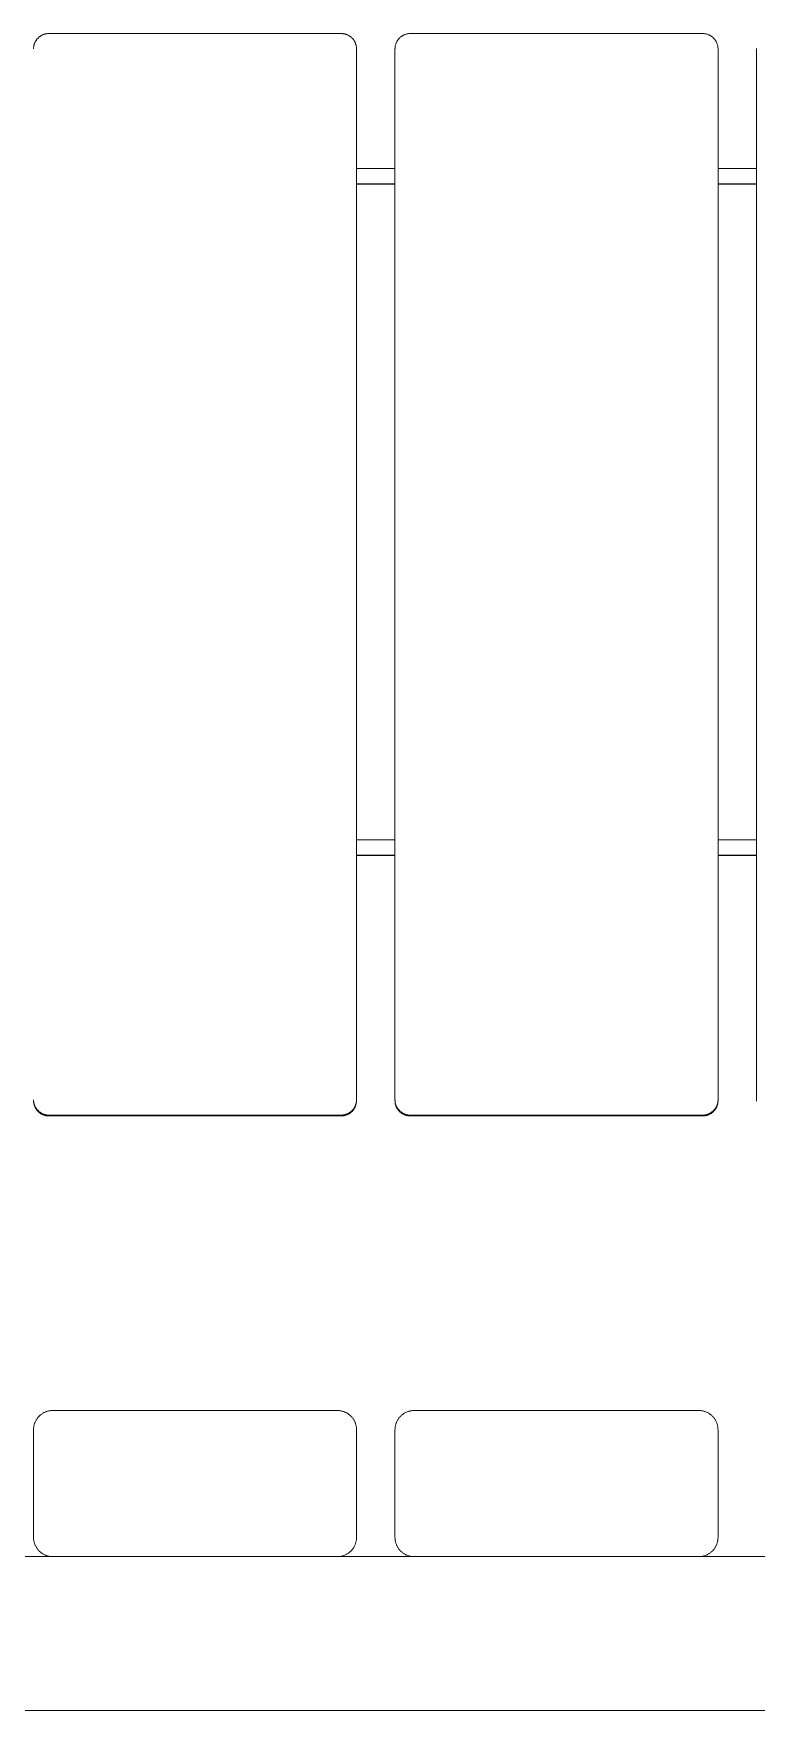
# Model space of a CAD drawing. Header units: inches. Extents: x -6 to 165, y -5 to 126.
# Drawn here: x 39.25 to 46.66, y 109.23 to 126.4 of the extents above; entities that cross this region are included whole.
import ezdxf

# ---------------------------------------------------------------- set-up
doc = ezdxf.new("R2010")
doc.units = ezdxf.units.IN
doc.layers.add('ZANO_R', color=7, linetype='Continuous', lineweight=0)

msp = doc.modelspace()

# ---------------------------------------------------------------- linework, layer by layer
at = {"layer": 'ZANO_R'}
for p, q in [((39.37927, 126.3953), (39.38455, 126.39631)), ((39.38455, 126.39631), (39.38987, 126.39713)), ((39.38987, 126.39713), (39.39521, 126.39777)), ((39.39521, 126.39777), (39.40057, 126.39823)), ((39.40057, 126.39823), (39.40594, 126.3985)), ((39.40594, 126.3985), (39.41132, 126.3986)), ((39.41132, 126.3986), (42.40445, 126.3986)), ((42.40445, 126.3986), (42.40982, 126.3985)), ((42.40982, 126.3985), (42.4152, 126.39823)), ((42.4152, 126.39823), (42.42056, 126.39777)), ((42.42056, 126.39777), (42.4259, 126.39713)), ((42.4259, 126.39713), (42.43121, 126.39631)), ((42.43121, 126.39631), (42.4365, 126.3953)), ((43.08129, 126.3953), (43.08658, 126.39631)), ((43.08658, 126.39631), (43.09189, 126.39713)), ((43.09189, 126.39713), (43.09723, 126.39777)), ((43.09723, 126.39777), (43.10259, 126.39823)), ((43.10259, 126.39823), (43.10797, 126.3985)), ((43.10797, 126.3985), (43.11334, 126.3986)), ((43.11334, 126.3986), (46.10647, 126.3986)), ((46.10647, 126.3986), (46.11185, 126.3985)), ((46.11185, 126.3985), (46.11722, 126.39823)), ((46.11722, 126.39823), (46.12258, 126.39777)), ((46.12258, 126.39777), (46.12792, 126.39713)), ((46.12792, 126.39713), (46.13324, 126.39631)), ((46.13324, 126.39631), (46.13852, 126.3953)), ((39.25378, 126.24106), (39.25388, 126.24644)), ((39.25388, 126.24644), (39.25415, 126.25181)), ((39.25415, 126.25181), (39.25461, 126.25717)), ((39.25461, 126.25717), (39.25525, 126.26251)), ((39.25525, 126.26251), (39.25607, 126.26783)), ((39.25607, 126.26783), (39.25708, 126.27311)), ((39.25708, 126.27311), (39.25826, 126.27836)), ((39.25826, 126.27836), (39.25963, 126.28357)), ((39.25963, 126.28357), (39.26117, 126.28872)), ((39.26117, 126.28872), (39.26288, 126.29382)), ((39.26288, 126.29382), (39.26477, 126.29886)), ((39.26477, 126.29886), (39.26683, 126.30382)), ((39.26683, 126.30382), (39.26905, 126.30872)), ((39.26905, 126.30872), (39.27145, 126.31354)), ((39.27145, 126.31354), (39.274, 126.31827)), ((39.274, 126.31827), (39.27672, 126.32292)), ((39.27672, 126.32292), (39.27959, 126.32746)), ((39.27959, 126.32746), (39.28262, 126.33191)), ((39.28262, 126.33191), (39.28579, 126.33625)), ((39.28579, 126.33625), (39.28912, 126.34048)), ((39.28912, 126.34048), (39.29258, 126.34459)), ((39.29258, 126.34459), (39.29619, 126.34859)), ((39.29619, 126.34859), (39.29992, 126.35246)), ((39.29992, 126.35246), (39.30379, 126.35619)), ((39.30379, 126.35619), (39.30779, 126.3598)), ((39.30779, 126.3598), (39.3119, 126.36326)), ((39.3119, 126.36326), (39.31613, 126.36659)), ((39.31613, 126.36659), (39.32047, 126.36976)), ((39.32047, 126.36976), (39.32492, 126.37279)), ((39.32492, 126.37279), (39.32947, 126.37566)), ((39.32947, 126.37566), (39.33411, 126.37838)), ((39.33411, 126.37838), (39.33884, 126.38093)), ((39.33884, 126.38093), (39.34366, 126.38333)), ((39.34366, 126.38333), (39.34856, 126.38555)), ((39.34856, 126.38555), (39.35353, 126.38761)), ((39.35353, 126.38761), (39.35856, 126.3895)), ((39.35856, 126.3895), (39.36366, 126.39122)), ((39.36366, 126.39122), (39.36882, 126.39275)), ((39.36882, 126.39275), (39.37402, 126.39412)), ((39.37402, 126.39412), (39.37927, 126.3953)), ((42.4365, 126.3953), (42.44174, 126.39412)), ((42.44174, 126.39412), (42.44695, 126.39275)), ((42.44695, 126.39275), (42.4521, 126.39122)), ((42.4521, 126.39122), (42.4572, 126.3895)), ((42.4572, 126.3895), (42.46224, 126.38761)), ((42.46224, 126.38761), (42.46721, 126.38555)), ((42.46721, 126.38555), (42.4721, 126.38333)), ((42.4721, 126.38333), (42.47692, 126.38093)), ((42.47692, 126.38093), (42.48165, 126.37838)), ((42.48165, 126.37838), (42.4863, 126.37566)), ((42.4863, 126.37566), (42.49085, 126.37279)), ((42.49085, 126.37279), (42.49529, 126.36976)), ((42.49529, 126.36976), (42.49963, 126.36659)), ((42.49963, 126.36659), (42.50386, 126.36326)), ((42.50386, 126.36326), (42.50798, 126.3598)), ((42.50798, 126.3598), (42.51197, 126.35619)), ((42.51197, 126.35619), (42.51584, 126.35246)), ((42.51584, 126.35246), (42.51958, 126.34859)), ((42.51958, 126.34859), (42.52318, 126.34459)), ((42.52318, 126.34459), (42.52665, 126.34048)), ((42.52665, 126.34048), (42.52997, 126.33625)), ((42.52997, 126.33625), (42.53315, 126.33191)), ((42.53315, 126.33191), (42.53617, 126.32746)), ((42.53617, 126.32746), (42.53905, 126.32292)), ((42.53905, 126.32292), (42.54176, 126.31827)), ((42.54176, 126.31827), (42.54432, 126.31354)), ((42.54432, 126.31354), (42.54671, 126.30872)), ((42.54671, 126.30872), (42.54894, 126.30382)), ((42.54894, 126.30382), (42.551, 126.29886)), ((42.551, 126.29886), (42.55288, 126.29382)), ((42.55288, 126.29382), (42.5546, 126.28872)), ((42.5546, 126.28872), (42.55614, 126.28357)), ((42.55614, 126.28357), (42.5575, 126.27836)), ((42.5575, 126.27836), (42.55868, 126.27311)), ((42.55868, 126.27311), (42.55969, 126.26783)), ((42.55969, 126.26783), (42.56051, 126.26251)), ((42.56051, 126.26251), (42.56115, 126.25717)), ((42.56115, 126.25717), (42.56161, 126.25181)), ((42.56161, 126.25181), (42.56189, 126.24644)), ((42.56189, 126.24644), (42.56198, 126.24106)), ((42.56198, 115.47964), (42.56198, 126.24106)), ((42.95581, 126.24106), (42.9559, 126.24644)), ((42.95581, 126.24106), (42.95581, 115.47964)), ((42.9559, 126.24644), (42.95618, 126.25181)), ((42.95618, 126.25181), (42.95664, 126.25717)), ((42.95664, 126.25717), (42.95728, 126.26251)), ((42.95728, 126.26251), (42.9581, 126.26783)), ((42.9581, 126.26783), (42.95911, 126.27311)), ((42.95911, 126.27311), (42.96029, 126.27836)), ((42.96029, 126.27836), (42.96165, 126.28357)), ((42.96165, 126.28357), (42.96319, 126.28872)), ((42.96319, 126.28872), (42.96491, 126.29382)), ((42.96491, 126.29382), (42.9668, 126.29886)), ((42.9668, 126.29886), (42.96885, 126.30382)), ((42.96885, 126.30382), (42.97108, 126.30872)), ((42.97108, 126.30872), (42.97347, 126.31354)), ((42.97347, 126.31354), (42.97603, 126.31827)), ((42.97603, 126.31827), (42.97875, 126.32292)), ((42.97875, 126.32292), (42.98162, 126.32746)), ((42.98162, 126.32746), (42.98464, 126.33191)), ((42.98464, 126.33191), (42.98782, 126.33625)), ((42.98782, 126.33625), (42.99114, 126.34048)), ((42.99114, 126.34048), (42.99461, 126.34459)), ((42.99461, 126.34459), (42.99821, 126.34859)), ((42.99821, 126.34859), (43.00195, 126.35246)), ((43.00195, 126.35246), (43.00582, 126.35619)), ((43.00582, 126.35619), (43.00981, 126.3598)), ((43.00981, 126.3598), (43.01393, 126.36326)), ((43.01393, 126.36326), (43.01816, 126.36659)), ((43.01816, 126.36659), (43.0225, 126.36976)), ((43.0225, 126.36976), (43.02695, 126.37279)), ((43.02695, 126.37279), (43.03149, 126.37566)), ((43.03149, 126.37566), (43.03614, 126.37838)), ((43.03614, 126.37838), (43.04087, 126.38093)), ((43.04087, 126.38093), (43.04569, 126.38333)), ((43.04569, 126.38333), (43.05058, 126.38555)), ((43.05058, 126.38555), (43.05555, 126.38761)), ((43.05555, 126.38761), (43.06059, 126.3895)), ((43.06059, 126.3895), (43.06569, 126.39122)), ((43.06569, 126.39122), (43.07084, 126.39275)), ((43.07084, 126.39275), (43.07605, 126.39412)), ((43.07605, 126.39412), (43.08129, 126.3953)), ((46.13852, 126.3953), (46.14377, 126.39412)), ((46.14377, 126.39412), (46.14898, 126.39275)), ((46.14898, 126.39275), (46.15413, 126.39122)), ((46.15413, 126.39122), (46.15923, 126.3895)), ((46.15923, 126.3895), (46.16426, 126.38761)), ((46.16426, 126.38761), (46.16923, 126.38555)), ((46.16923, 126.38555), (46.17413, 126.38333)), ((46.17413, 126.38333), (46.17895, 126.38093)), ((46.17895, 126.38093), (46.18368, 126.37838)), ((46.18368, 126.37838), (46.18832, 126.37566)), ((46.18832, 126.37566), (46.19287, 126.37279)), ((46.19287, 126.37279), (46.19732, 126.36976)), ((46.19732, 126.36976), (46.20166, 126.36659)), ((46.20166, 126.36659), (46.20589, 126.36326)), ((46.20589, 126.36326), (46.21, 126.3598)), ((46.21, 126.3598), (46.214, 126.35619)), ((46.214, 126.35619), (46.21787, 126.35246)), ((46.21787, 126.35246), (46.2216, 126.34859)), ((46.2216, 126.34859), (46.22521, 126.34459)), ((46.22521, 126.34459), (46.22867, 126.34048)), ((46.22867, 126.34048), (46.232, 126.33625)), ((46.232, 126.33625), (46.23517, 126.33191)), ((46.23517, 126.33191), (46.2382, 126.32746)), ((46.2382, 126.32746), (46.24107, 126.32292)), ((46.24107, 126.32292), (46.24379, 126.31827)), ((46.24379, 126.31827), (46.24634, 126.31354)), ((46.24634, 126.31354), (46.24874, 126.30872)), ((46.24874, 126.30872), (46.25096, 126.30382)), ((46.25096, 126.30382), (46.25302, 126.29886)), ((46.25302, 126.29886), (46.25491, 126.29382)), ((46.25491, 126.29382), (46.25662, 126.28872)), ((46.25662, 126.28872), (46.25816, 126.28357)), ((46.25816, 126.28357), (46.25953, 126.27836)), ((46.25953, 126.27836), (46.26071, 126.27311)), ((46.26071, 126.27311), (46.26172, 126.26783)), ((46.26172, 126.26783), (46.26254, 126.26251)), ((46.26254, 126.26251), (46.26318, 126.25717)), ((46.26318, 126.25717), (46.26364, 126.25181)), ((46.26364, 126.25181), (46.26391, 126.24644)), ((46.26391, 126.24644), (46.26401, 126.24106)), ((46.26401, 115.47964), (46.26401, 126.24106)), ((46.65784, 126.24106), (46.65793, 126.24644)), ((46.65784, 126.24106), (46.65784, 115.47964)), ((42.56198, 125.01791), (42.95581, 125.01791)), ((42.95581, 124.86038), (42.56198, 124.86038)), ((42.56198, 124.85625), (42.95581, 124.85625)), ((46.26401, 125.01791), (46.65784, 125.01791)), ((46.65784, 124.86038), (46.26401, 124.86038)), ((46.26401, 124.85625), (46.65784, 124.85625)), ((42.56198, 118.14276), (42.95581, 118.14276)), ((42.95581, 117.98523), (42.56198, 117.98523)), ((42.56198, 117.9811), (42.95581, 117.9811)), ((46.26401, 118.14276), (46.65784, 118.14276)), ((46.65784, 117.98523), (46.26401, 117.98523)), ((46.26401, 117.9811), (46.65784, 117.9811)), ((39.25378, 115.47964), (39.25388, 115.47426)), ((39.25388, 115.46602), (39.25378, 115.4714)), ((39.25388, 115.47426), (39.25415, 115.46889)), ((39.25415, 115.46065), (39.25388, 115.46602)), ((39.25415, 115.46889), (39.25461, 115.46353)), ((39.25461, 115.45529), (39.25415, 115.46065)), ((39.25461, 115.46353), (39.25525, 115.45819)), ((39.25525, 115.44995), (39.25461, 115.45529)), ((39.25525, 115.45819), (39.25608, 115.45287)), ((39.25608, 115.44463), (39.25525, 115.44995)), ((39.25608, 115.45287), (39.25708, 115.44759)), ((39.25708, 115.43935), (39.25608, 115.44463)), ((39.25708, 115.44759), (39.25826, 115.44234)), ((39.25826, 115.4341), (39.25708, 115.43935)), ((39.25826, 115.44234), (39.25963, 115.43713)), ((39.25963, 115.4289), (39.25826, 115.4341)), ((39.25963, 115.43713), (39.26117, 115.43198)), ((39.26117, 115.42374), (39.25963, 115.4289)), ((39.26117, 115.43198), (39.26288, 115.42688)), ((39.26288, 115.41864), (39.26117, 115.42374)), ((39.26288, 115.42688), (39.26477, 115.42185)), ((39.26477, 115.41361), (39.26288, 115.41864)), ((39.26477, 115.42185), (39.26683, 115.41688)), ((39.26683, 115.40864), (39.26477, 115.41361)), ((39.26683, 115.41688), (39.26905, 115.41198)), ((39.26905, 115.40374), (39.26683, 115.40864)), ((39.26905, 115.41198), (39.27145, 115.40716)), ((39.27145, 115.40716), (39.274, 115.40243)), ((42.54432, 115.40716), (42.54176, 115.40243)), ((42.54671, 115.41198), (42.54432, 115.40716)), ((42.54894, 115.41688), (42.54671, 115.41198)), ((42.54894, 115.40864), (42.54671, 115.40374)), ((42.55099, 115.42185), (42.54894, 115.41688)), ((42.55099, 115.41361), (42.54894, 115.40864)), ((42.55288, 115.42688), (42.55099, 115.42185)), ((42.55288, 115.41864), (42.55099, 115.41361)), ((42.5546, 115.43198), (42.55288, 115.42688)), ((42.5546, 115.42374), (42.55288, 115.41864)), ((42.55614, 115.43713), (42.5546, 115.43198)), ((42.55614, 115.4289), (42.5546, 115.42374)), ((42.5575, 115.44234), (42.55614, 115.43713)), ((42.5575, 115.4341), (42.55614, 115.4289)), ((42.55868, 115.44759), (42.5575, 115.44234)), ((42.55868, 115.43935), (42.5575, 115.4341)), ((42.55969, 115.45287), (42.55868, 115.44759)), ((42.55969, 115.44463), (42.55868, 115.43935)), ((42.56051, 115.45819), (42.55969, 115.45287)), ((42.56051, 115.44995), (42.55969, 115.44463)), ((42.56115, 115.46353), (42.56051, 115.45819)), ((42.56115, 115.45529), (42.56051, 115.44995)), ((42.56161, 115.46889), (42.56115, 115.46353)), ((42.56161, 115.46065), (42.56115, 115.45529)), ((42.56189, 115.47426), (42.56161, 115.46889)), ((42.56189, 115.46602), (42.56161, 115.46065)), ((42.56198, 115.47964), (42.56189, 115.47426)), ((42.56198, 115.4714), (42.56189, 115.46602)), ((42.56198, 115.4714), (42.56198, 115.47964)), ((42.95581, 115.47964), (42.9559, 115.47426)), ((42.95581, 115.47964), (42.95581, 115.4714)), ((42.9559, 115.46602), (42.95581, 115.4714)), ((42.9559, 115.47426), (42.95618, 115.46889)), ((42.95618, 115.46065), (42.9559, 115.46602)), ((42.95618, 115.46889), (42.95664, 115.46353)), ((42.95664, 115.45529), (42.95618, 115.46065)), ((42.95664, 115.46353), (42.95728, 115.45819)), ((42.95728, 115.44995), (42.95664, 115.45529)), ((42.95728, 115.45819), (42.9581, 115.45287)), ((42.9581, 115.44463), (42.95728, 115.44995)), ((42.9581, 115.45287), (42.95911, 115.44759)), ((42.95911, 115.43935), (42.9581, 115.44463)), ((42.95911, 115.44759), (42.96029, 115.44234)), ((42.96029, 115.4341), (42.95911, 115.43935)), ((42.96029, 115.44234), (42.96165, 115.43713)), ((42.96165, 115.4289), (42.96029, 115.4341)), ((42.96165, 115.43713), (42.96319, 115.43198)), ((42.96319, 115.42374), (42.96165, 115.4289)), ((42.96319, 115.43198), (42.96491, 115.42688)), ((42.96491, 115.41864), (42.96319, 115.42374)), ((42.96491, 115.42688), (42.9668, 115.42185)), ((42.9668, 115.41361), (42.96491, 115.41864)), ((42.9668, 115.42185), (42.96885, 115.41688)), ((42.96885, 115.40864), (42.9668, 115.41361)), ((42.96885, 115.41688), (42.97108, 115.41198)), ((42.97108, 115.40374), (42.96885, 115.40864)), ((42.97108, 115.41198), (42.97347, 115.40716)), ((42.97347, 115.40716), (42.97603, 115.40243)), ((46.24634, 115.40716), (46.24379, 115.40243)), ((46.24874, 115.41198), (46.24634, 115.40716)), ((46.25096, 115.41688), (46.24874, 115.41198)), ((46.25096, 115.40864), (46.24874, 115.40374)), ((46.25302, 115.42185), (46.25096, 115.41688)), ((46.25302, 115.41361), (46.25096, 115.40864)), ((46.25491, 115.42688), (46.25302, 115.42185)), ((46.25491, 115.41864), (46.25302, 115.41361)), ((46.25662, 115.43198), (46.25491, 115.42688)), ((46.25662, 115.42374), (46.25491, 115.41864)), ((46.25816, 115.43713), (46.25662, 115.43198)), ((46.25816, 115.4289), (46.25662, 115.42374)), ((46.25953, 115.44234), (46.25816, 115.43713)), ((46.25953, 115.4341), (46.25816, 115.4289)), ((46.26071, 115.44759), (46.25953, 115.44234)), ((46.26071, 115.43935), (46.25953, 115.4341)), ((46.26172, 115.45287), (46.26071, 115.44759)), ((46.26172, 115.44463), (46.26071, 115.43935)), ((46.26254, 115.45819), (46.26172, 115.45287)), ((46.26254, 115.44995), (46.26172, 115.44463)), ((46.26318, 115.46353), (46.26254, 115.45819)), ((46.26318, 115.45529), (46.26254, 115.44995)), ((46.26364, 115.46889), (46.26318, 115.46353)), ((46.26364, 115.46065), (46.26318, 115.45529)), ((46.26391, 115.47426), (46.26364, 115.46889)), ((46.26391, 115.46602), (46.26364, 115.46065)), ((46.26401, 115.47964), (46.26391, 115.47426)), ((46.26401, 115.4714), (46.26391, 115.46602)), ((46.26401, 115.4714), (46.26401, 115.47964)), ((46.65784, 115.47964), (46.65793, 115.47426)), ((46.65784, 115.47964), (46.65784, 115.4714)), ((46.65793, 115.46602), (46.65784, 115.4714)), ((39.27145, 115.39892), (39.26905, 115.40374)), ((39.274, 115.39419), (39.27145, 115.39892)), ((39.274, 115.40243), (39.27672, 115.39779)), ((39.27672, 115.38955), (39.274, 115.39419)), ((39.27672, 115.39779), (39.27959, 115.39324)), ((39.27959, 115.385), (39.27672, 115.38955)), ((39.27959, 115.39324), (39.28262, 115.38879)), ((39.28262, 115.38055), (39.27959, 115.385)), ((39.28262, 115.38879), (39.28579, 115.38445)), ((39.28579, 115.37621), (39.28262, 115.38055)), ((39.28579, 115.38445), (39.28912, 115.38022)), ((39.28912, 115.37198), (39.28579, 115.37621)), ((39.28912, 115.38022), (39.29258, 115.37611)), ((39.29258, 115.36787), (39.28912, 115.37198)), ((39.29258, 115.37611), (39.29619, 115.37211)), ((39.29619, 115.36388), (39.29258, 115.36787)), ((39.29619, 115.37211), (39.29993, 115.36825)), ((39.29993, 115.36001), (39.29619, 115.36388)), ((39.29993, 115.36825), (39.30379, 115.36451)), ((39.30379, 115.35627), (39.29993, 115.36001)), ((39.30379, 115.36451), (39.30779, 115.3609)), ((39.30779, 115.35267), (39.30379, 115.35627)), ((39.30779, 115.3609), (39.3119, 115.35744)), ((39.3119, 115.3492), (39.30779, 115.35267)), ((39.3119, 115.35744), (39.31613, 115.35412)), ((39.31613, 115.34588), (39.3119, 115.3492)), ((39.31613, 115.35412), (39.32047, 115.35094)), ((39.32047, 115.3427), (39.31613, 115.34588)), ((39.32047, 115.35094), (39.32492, 115.34791)), ((39.32492, 115.33967), (39.32047, 115.3427)), ((39.32492, 115.34791), (39.32947, 115.34504)), ((39.32947, 115.3368), (39.32492, 115.33967)), ((39.32947, 115.34504), (39.33411, 115.34232)), ((39.33411, 115.33409), (39.32947, 115.3368)), ((39.33411, 115.34232), (39.33884, 115.33977)), ((39.33884, 115.33153), (39.33411, 115.33409)), ((39.33884, 115.33977), (39.34366, 115.33737)), ((39.34366, 115.32914), (39.33884, 115.33153)), ((39.34366, 115.33737), (39.34856, 115.33515)), ((39.34856, 115.32691), (39.34366, 115.32914)), ((39.34856, 115.33515), (39.35353, 115.33309)), ((39.35353, 115.32485), (39.34856, 115.32691)), ((39.35353, 115.33309), (39.35856, 115.3312)), ((39.35856, 115.32296), (39.35353, 115.32485)), ((39.35856, 115.3312), (39.36366, 115.32949)), ((39.36366, 115.32125), (39.35856, 115.32296)), ((39.36366, 115.32949), (39.36882, 115.32795)), ((39.36882, 115.31971), (39.36366, 115.32125)), ((39.36882, 115.32795), (39.37402, 115.32659)), ((39.37402, 115.31835), (39.36882, 115.31971)), ((39.37402, 115.32659), (39.37927, 115.3254)), ((39.37927, 115.31716), (39.37402, 115.31835)), ((39.37927, 115.3254), (39.38455, 115.3244)), ((39.38455, 115.31616), (39.37927, 115.31716)), ((39.38455, 115.3244), (39.38987, 115.32357)), ((39.38987, 115.31534), (39.38455, 115.31616)), ((39.38987, 115.32357), (39.39521, 115.32293)), ((39.39521, 115.31469), (39.38987, 115.31534)), ((39.39521, 115.32293), (39.40057, 115.32247)), ((39.40057, 115.31424), (39.39521, 115.31469)), ((39.40057, 115.32247), (39.40594, 115.3222)), ((39.40594, 115.31396), (39.40057, 115.31424)), ((39.40594, 115.3222), (39.41132, 115.32211)), ((39.41132, 115.31387), (39.40594, 115.31396)), ((39.41132, 115.31387), (39.41132, 115.32211)), ((39.41132, 115.32211), (42.40445, 115.32211)), ((42.40445, 115.31387), (39.41132, 115.31387)), ((42.40982, 115.3222), (42.40445, 115.32211)), ((42.40445, 115.32211), (42.40445, 115.31387)), ((42.40982, 115.31396), (42.40445, 115.31387)), ((42.4152, 115.32247), (42.40982, 115.3222)), ((42.4152, 115.31424), (42.40982, 115.31396)), ((42.42056, 115.32293), (42.4152, 115.32247)), ((42.42056, 115.31469), (42.4152, 115.31424)), ((42.4259, 115.32357), (42.42056, 115.32293)), ((42.4259, 115.31534), (42.42056, 115.31469)), ((42.43121, 115.3244), (42.4259, 115.32357)), ((42.43121, 115.31616), (42.4259, 115.31534)), ((42.4365, 115.3254), (42.43121, 115.3244)), ((42.4365, 115.31716), (42.43121, 115.31616)), ((42.44174, 115.32659), (42.4365, 115.3254)), ((42.44174, 115.31835), (42.4365, 115.31716)), ((42.44695, 115.32795), (42.44174, 115.32659)), ((42.44695, 115.31971), (42.44174, 115.31835)), ((42.4521, 115.32949), (42.44695, 115.32795)), ((42.4521, 115.32125), (42.44695, 115.31971)), ((42.4572, 115.3312), (42.4521, 115.32949)), ((42.4572, 115.32296), (42.4521, 115.32125)), ((42.46224, 115.33309), (42.4572, 115.3312)), ((42.46224, 115.32485), (42.4572, 115.32296)), ((42.46721, 115.33515), (42.46224, 115.33309)), ((42.46721, 115.32691), (42.46224, 115.32485)), ((42.4721, 115.33737), (42.46721, 115.33515)), ((42.4721, 115.32914), (42.46721, 115.32691)), ((42.47692, 115.33977), (42.4721, 115.33737)), ((42.47692, 115.33153), (42.4721, 115.32914)), ((42.48165, 115.34232), (42.47692, 115.33977)), ((42.48165, 115.33409), (42.47692, 115.33153)), ((42.4863, 115.34504), (42.48165, 115.34232)), ((42.4863, 115.3368), (42.48165, 115.33409)), ((42.49084, 115.34791), (42.4863, 115.34504)), ((42.49084, 115.33967), (42.4863, 115.3368)), ((42.49529, 115.35094), (42.49084, 115.34791)), ((42.49529, 115.3427), (42.49084, 115.33967)), ((42.49963, 115.35412), (42.49529, 115.35094)), ((42.49963, 115.34588), (42.49529, 115.3427)), ((42.50386, 115.35744), (42.49963, 115.35412)), ((42.50386, 115.3492), (42.49963, 115.34588)), ((42.50798, 115.3609), (42.50386, 115.35744)), ((42.50798, 115.35267), (42.50386, 115.3492)), ((42.51197, 115.36451), (42.50798, 115.3609)), ((42.51197, 115.35627), (42.50798, 115.35267)), ((42.51584, 115.36825), (42.51197, 115.36451)), ((42.51584, 115.36001), (42.51197, 115.35627)), ((42.51958, 115.37211), (42.51584, 115.36825)), ((42.51958, 115.36388), (42.51584, 115.36001)), ((42.52318, 115.37611), (42.51958, 115.37211)), ((42.52318, 115.36787), (42.51958, 115.36388)), ((42.52665, 115.38022), (42.52318, 115.37611)), ((42.52665, 115.37198), (42.52318, 115.36787)), ((42.52997, 115.38445), (42.52665, 115.38022)), ((42.52997, 115.37621), (42.52665, 115.37198)), ((42.53314, 115.38879), (42.52997, 115.38445)), ((42.53314, 115.38055), (42.52997, 115.37621)), ((42.53617, 115.39324), (42.53314, 115.38879)), ((42.53617, 115.385), (42.53314, 115.38055)), ((42.53904, 115.39779), (42.53617, 115.39324)), ((42.53904, 115.38955), (42.53617, 115.385)), ((42.54176, 115.40243), (42.53904, 115.39779)), ((42.54176, 115.39419), (42.53904, 115.38955)), ((42.54432, 115.39892), (42.54176, 115.39419)), ((42.54671, 115.40374), (42.54432, 115.39892)), ((42.97347, 115.39892), (42.97108, 115.40374)), ((42.97603, 115.39419), (42.97347, 115.39892)), ((42.97603, 115.40243), (42.97875, 115.39779)), ((42.97875, 115.38955), (42.97603, 115.39419)), ((42.97875, 115.39779), (42.98162, 115.39324)), ((42.98162, 115.385), (42.97875, 115.38955)), ((42.98162, 115.39324), (42.98465, 115.38879)), ((42.98465, 115.38055), (42.98162, 115.385)), ((42.98465, 115.38879), (42.98782, 115.38445)), ((42.98782, 115.37621), (42.98465, 115.38055)), ((42.98782, 115.38445), (42.99115, 115.38022)), ((42.99115, 115.37198), (42.98782, 115.37621)), ((42.99115, 115.38022), (42.99461, 115.37611)), ((42.99461, 115.36787), (42.99115, 115.37198)), ((42.99461, 115.37611), (42.99821, 115.37211)), ((42.99821, 115.36388), (42.99461, 115.36787)), ((42.99821, 115.37211), (43.00195, 115.36825)), ((43.00195, 115.36001), (42.99821, 115.36388)), ((43.00195, 115.36825), (43.00582, 115.36451)), ((43.00582, 115.35627), (43.00195, 115.36001)), ((43.00582, 115.36451), (43.00981, 115.3609)), ((43.00981, 115.35267), (43.00582, 115.35627)), ((43.00981, 115.3609), (43.01393, 115.35744)), ((43.01393, 115.3492), (43.00981, 115.35267)), ((43.01393, 115.35744), (43.01816, 115.35412)), ((43.01816, 115.34588), (43.01393, 115.3492)), ((43.01816, 115.35412), (43.0225, 115.35094)), ((43.0225, 115.3427), (43.01816, 115.34588)), ((43.0225, 115.35094), (43.02695, 115.34791)), ((43.02695, 115.33967), (43.0225, 115.3427)), ((43.02695, 115.34791), (43.03149, 115.34504)), ((43.03149, 115.3368), (43.02695, 115.33967)), ((43.03149, 115.34504), (43.03614, 115.34232)), ((43.03614, 115.33409), (43.03149, 115.3368)), ((43.03614, 115.34232), (43.04087, 115.33977)), ((43.04087, 115.33153), (43.03614, 115.33409)), ((43.04087, 115.33977), (43.04569, 115.33737)), ((43.04569, 115.32914), (43.04087, 115.33153)), ((43.04569, 115.33737), (43.05058, 115.33515)), ((43.05058, 115.32691), (43.04569, 115.32914)), ((43.05058, 115.33515), (43.05555, 115.33309)), ((43.05555, 115.32485), (43.05058, 115.32691)), ((43.05555, 115.33309), (43.06059, 115.3312)), ((43.06059, 115.32296), (43.05555, 115.32485)), ((43.06059, 115.3312), (43.06569, 115.32949)), ((43.06569, 115.32125), (43.06059, 115.32296)), ((43.06569, 115.32949), (43.07084, 115.32795)), ((43.07084, 115.31971), (43.06569, 115.32125)), ((43.07084, 115.32795), (43.07605, 115.32659)), ((43.07605, 115.31835), (43.07084, 115.31971)), ((43.07605, 115.32659), (43.08129, 115.3254)), ((43.08129, 115.31716), (43.07605, 115.31835)), ((43.08129, 115.3254), (43.08658, 115.3244)), ((43.08658, 115.31616), (43.08129, 115.31716)), ((43.08658, 115.3244), (43.09189, 115.32357)), ((43.09189, 115.31534), (43.08658, 115.31616)), ((43.09189, 115.32357), (43.09723, 115.32293)), ((43.09723, 115.31469), (43.09189, 115.31534)), ((43.09723, 115.32293), (43.10259, 115.32247)), ((43.10259, 115.31424), (43.09723, 115.31469)), ((43.10259, 115.32247), (43.10797, 115.3222)), ((43.10797, 115.31396), (43.10259, 115.31424)), ((43.10797, 115.3222), (43.11334, 115.32211)), ((43.11334, 115.31387), (43.10797, 115.31396)), ((43.11334, 115.31387), (43.11334, 115.32211)), ((43.11334, 115.32211), (46.10647, 115.32211)), ((46.10647, 115.31387), (43.11334, 115.31387)), ((46.11185, 115.3222), (46.10647, 115.32211)), ((46.10647, 115.32211), (46.10647, 115.31387)), ((46.11185, 115.31396), (46.10647, 115.31387)), ((46.11722, 115.32247), (46.11185, 115.3222)), ((46.11722, 115.31424), (46.11185, 115.31396)), ((46.12258, 115.32293), (46.11722, 115.32247)), ((46.12258, 115.31469), (46.11722, 115.31424)), ((46.12792, 115.32357), (46.12258, 115.32293)), ((46.12792, 115.31534), (46.12258, 115.31469)), ((46.13324, 115.3244), (46.12792, 115.32357)), ((46.13324, 115.31616), (46.12792, 115.31534)), ((46.13852, 115.3254), (46.13324, 115.3244)), ((46.13852, 115.31716), (46.13324, 115.31616)), ((46.14377, 115.32659), (46.13852, 115.3254)), ((46.14377, 115.31835), (46.13852, 115.31716)), ((46.14897, 115.32795), (46.14377, 115.32659)), ((46.14897, 115.31971), (46.14377, 115.31835)), ((46.15413, 115.32949), (46.14897, 115.32795)), ((46.15413, 115.32125), (46.14897, 115.31971)), ((46.15923, 115.3312), (46.15413, 115.32949)), ((46.15923, 115.32296), (46.15413, 115.32125)), ((46.16426, 115.33309), (46.15923, 115.3312)), ((46.16426, 115.32485), (46.15923, 115.32296)), ((46.16923, 115.33515), (46.16426, 115.33309)), ((46.16923, 115.32691), (46.16426, 115.32485)), ((46.17413, 115.33737), (46.16923, 115.33515)), ((46.17413, 115.32914), (46.16923, 115.32691)), ((46.17895, 115.33977), (46.17413, 115.33737)), ((46.17895, 115.33153), (46.17413, 115.32914)), ((46.18368, 115.34232), (46.17895, 115.33977)), ((46.18368, 115.33409), (46.17895, 115.33153)), ((46.18832, 115.34504), (46.18368, 115.34232)), ((46.18832, 115.3368), (46.18368, 115.33409)), ((46.19287, 115.34791), (46.18832, 115.34504)), ((46.19287, 115.33967), (46.18832, 115.3368)), ((46.19732, 115.35094), (46.19287, 115.34791)), ((46.19732, 115.3427), (46.19287, 115.33967)), ((46.20166, 115.35412), (46.19732, 115.35094)), ((46.20166, 115.34588), (46.19732, 115.3427)), ((46.20589, 115.35744), (46.20166, 115.35412)), ((46.20589, 115.3492), (46.20166, 115.34588)), ((46.21, 115.3609), (46.20589, 115.35744)), ((46.21, 115.35267), (46.20589, 115.3492)), ((46.214, 115.36451), (46.21, 115.3609)), ((46.214, 115.35627), (46.21, 115.35267)), ((46.21787, 115.36825), (46.214, 115.36451)), ((46.21787, 115.36001), (46.214, 115.35627)), ((46.2216, 115.37211), (46.21787, 115.36825)), ((46.2216, 115.36388), (46.21787, 115.36001)), ((46.22521, 115.37611), (46.2216, 115.37211)), ((46.22521, 115.36787), (46.2216, 115.36388)), ((46.22867, 115.38022), (46.22521, 115.37611)), ((46.22867, 115.37198), (46.22521, 115.36787)), ((46.232, 115.38445), (46.22867, 115.38022)), ((46.232, 115.37621), (46.22867, 115.37198)), ((46.23517, 115.38879), (46.232, 115.38445)), ((46.23517, 115.38055), (46.232, 115.37621)), ((46.2382, 115.39324), (46.23517, 115.38879)), ((46.2382, 115.385), (46.23517, 115.38055)), ((46.24107, 115.39779), (46.2382, 115.39324)), ((46.24107, 115.38955), (46.2382, 115.385)), ((46.24379, 115.40243), (46.24107, 115.39779)), ((46.24379, 115.39419), (46.24107, 115.38955)), ((46.24634, 115.39892), (46.24379, 115.39419)), ((46.24874, 115.40374), (46.24634, 115.39892)), ((39.25938, 112.14688), (39.2579, 112.14033)), ((39.26109, 112.15339), (39.25938, 112.14688)), ((39.26301, 112.15983), (39.26109, 112.15339)), ((39.26515, 112.16621), (39.26301, 112.15983)), ((39.26751, 112.1725), (39.26515, 112.16621)), ((39.27009, 112.17871), (39.26751, 112.1725)), ((39.27287, 112.18483), (39.27009, 112.17871)), ((39.27586, 112.19086), (39.27287, 112.18483)), ((39.27906, 112.19677), (39.27586, 112.19086)), ((39.28245, 112.20258), (39.27906, 112.19677)), ((39.28604, 112.20826), (39.28245, 112.20258)), ((39.28983, 112.21382), (39.28604, 112.20826)), ((39.2938, 112.21925), (39.28983, 112.21382)), ((39.29795, 112.22453), (39.2938, 112.21925)), ((39.30228, 112.22968), (39.29795, 112.22453)), ((39.30679, 112.23467), (39.30228, 112.22968)), ((39.31146, 112.2395), (39.30679, 112.23467)), ((39.31629, 112.24418), (39.31146, 112.2395)), ((39.32129, 112.24868), (39.31629, 112.24418)), ((39.32643, 112.25301), (39.32129, 112.24868)), ((39.33172, 112.25717), (39.32643, 112.25301)), ((39.33714, 112.26114), (39.33172, 112.25717)), ((39.3427, 112.26492), (39.33714, 112.26114)), ((39.34839, 112.26851), (39.3427, 112.26492)), ((39.35419, 112.27191), (39.34839, 112.26851)), ((39.36011, 112.2751), (39.35419, 112.27191)), ((39.36613, 112.27809), (39.36011, 112.2751)), ((39.37225, 112.28088), (39.36613, 112.27809)), ((39.37846, 112.28345), (39.37225, 112.28088)), ((39.38476, 112.28581), (39.37846, 112.28345)), ((39.39113, 112.28795), (39.38476, 112.28581)), ((39.39757, 112.28988), (39.39113, 112.28795)), ((39.40408, 112.29158), (39.39757, 112.28988)), ((39.41064, 112.29306), (39.40408, 112.29158)), ((39.41724, 112.29432), (39.41064, 112.29306)), ((39.42389, 112.29534), (39.41724, 112.29432)), ((39.43056, 112.29615), (39.42389, 112.29534)), ((39.43726, 112.29672), (39.43056, 112.29615)), ((39.44398, 112.29706), (39.43726, 112.29672)), ((39.4507, 112.29718), (39.44398, 112.29706)), ((39.4507, 112.29718), (42.36506, 112.29718)), ((42.36506, 112.29718), (42.37179, 112.29706)), ((42.37179, 112.29706), (42.3785, 112.29672)), ((42.3785, 112.29672), (42.3852, 112.29615)), ((42.3852, 112.29615), (42.39188, 112.29534)), ((42.39188, 112.29534), (42.39852, 112.29432)), ((42.39852, 112.29432), (42.40513, 112.29306)), ((42.40513, 112.29306), (42.41169, 112.29158)), ((42.41169, 112.29158), (42.41819, 112.28988)), ((42.41819, 112.28988), (42.42463, 112.28795)), ((42.42463, 112.28795), (42.43101, 112.28581)), ((42.43101, 112.28581), (42.4373, 112.28345)), ((42.4373, 112.28345), (42.44351, 112.28088)), ((42.44351, 112.28088), (42.44963, 112.27809)), ((42.44963, 112.27809), (42.45566, 112.2751)), ((42.45566, 112.2751), (42.46157, 112.27191)), ((42.46157, 112.27191), (42.46738, 112.26851)), ((42.46738, 112.26851), (42.47306, 112.26492)), ((42.47306, 112.26492), (42.47862, 112.26114)), ((42.47862, 112.26114), (42.48405, 112.25717)), ((42.48405, 112.25717), (42.48933, 112.25301)), ((42.48933, 112.25301), (42.49448, 112.24868)), ((42.49448, 112.24868), (42.49947, 112.24418)), ((42.49947, 112.24418), (42.5043, 112.2395)), ((42.5043, 112.2395), (42.50898, 112.23467)), ((42.50898, 112.23467), (42.51348, 112.22968)), ((42.51348, 112.22968), (42.51781, 112.22453)), ((42.51781, 112.22453), (42.52197, 112.21925)), ((42.52197, 112.21925), (42.52594, 112.21382)), ((42.52594, 112.21382), (42.52972, 112.20826)), ((42.52972, 112.20826), (42.53331, 112.20258)), ((42.53331, 112.20258), (42.53671, 112.19677)), ((42.53671, 112.19677), (42.5399, 112.19086)), ((42.5399, 112.19086), (42.54289, 112.18483)), ((42.54289, 112.18483), (42.54568, 112.17871)), ((42.54568, 112.17871), (42.54825, 112.1725)), ((42.54825, 112.1725), (42.55061, 112.16621)), ((42.55061, 112.16621), (42.55275, 112.15983)), ((42.55275, 112.15983), (42.55468, 112.15339)), ((42.55468, 112.15339), (42.55638, 112.14688)), ((42.55638, 112.14688), (42.55786, 112.14033)), ((42.96141, 112.14688), (42.95993, 112.14033)), ((42.96311, 112.15339), (42.96141, 112.14688)), ((42.96504, 112.15983), (42.96311, 112.15339)), ((42.96718, 112.16621), (42.96504, 112.15983)), ((42.96954, 112.1725), (42.96718, 112.16621)), ((42.97211, 112.17871), (42.96954, 112.1725)), ((42.9749, 112.18483), (42.97211, 112.17871)), ((42.97789, 112.19086), (42.9749, 112.18483)), ((42.98108, 112.19677), (42.97789, 112.19086)), ((42.98448, 112.20258), (42.98108, 112.19677)), ((42.98807, 112.20826), (42.98448, 112.20258)), ((42.99185, 112.21382), (42.98807, 112.20826)), ((42.99582, 112.21925), (42.99185, 112.21382)), ((42.99998, 112.22453), (42.99582, 112.21925)), ((43.00431, 112.22968), (42.99998, 112.22453)), ((43.00881, 112.23467), (43.00431, 112.22968)), ((43.01349, 112.2395), (43.00881, 112.23467)), ((43.01832, 112.24418), (43.01349, 112.2395)), ((43.02331, 112.24868), (43.01832, 112.24418)), ((43.02846, 112.25301), (43.02331, 112.24868)), ((43.03374, 112.25717), (43.02846, 112.25301)), ((43.03917, 112.26114), (43.03374, 112.25717)), ((43.04473, 112.26492), (43.03917, 112.26114)), ((43.05041, 112.26851), (43.04473, 112.26492)), ((43.05622, 112.27191), (43.05041, 112.26851)), ((43.06213, 112.2751), (43.05622, 112.27191)), ((43.06816, 112.27809), (43.06213, 112.2751)), ((43.07428, 112.28088), (43.06816, 112.27809)), ((43.08049, 112.28345), (43.07428, 112.28088)), ((43.08678, 112.28581), (43.08049, 112.28345)), ((43.09316, 112.28795), (43.08678, 112.28581)), ((43.0996, 112.28988), (43.09316, 112.28795)), ((43.10611, 112.29158), (43.0996, 112.28988)), ((43.11266, 112.29306), (43.10611, 112.29158)), ((43.11927, 112.29432), (43.11266, 112.29306)), ((43.12591, 112.29534), (43.11927, 112.29432)), ((43.13259, 112.29615), (43.12591, 112.29534)), ((43.13929, 112.29672), (43.13259, 112.29615)), ((43.146, 112.29706), (43.13929, 112.29672)), ((43.15273, 112.29718), (43.146, 112.29706)), ((43.15273, 112.29718), (46.06709, 112.29718)), ((46.06709, 112.29718), (46.07381, 112.29706)), ((46.07381, 112.29706), (46.08053, 112.29672)), ((46.08053, 112.29672), (46.08723, 112.29615)), ((46.08723, 112.29615), (46.0939, 112.29534)), ((46.0939, 112.29534), (46.10055, 112.29432)), ((46.10055, 112.29432), (46.10715, 112.29306)), ((46.10715, 112.29306), (46.11371, 112.29158)), ((46.11371, 112.29158), (46.12022, 112.28988)), ((46.12022, 112.28988), (46.12666, 112.28795)), ((46.12666, 112.28795), (46.13303, 112.28581)), ((46.13303, 112.28581), (46.13933, 112.28345)), ((46.13933, 112.28345), (46.14554, 112.28088)), ((46.14554, 112.28088), (46.15166, 112.27809)), ((46.15166, 112.27809), (46.15768, 112.2751)), ((46.15768, 112.2751), (46.1636, 112.27191)), ((46.1636, 112.27191), (46.1694, 112.26851)), ((46.1694, 112.26851), (46.17509, 112.26492)), ((46.17509, 112.26492), (46.18065, 112.26114)), ((46.18065, 112.26114), (46.18607, 112.25717)), ((46.18607, 112.25717), (46.19136, 112.25301)), ((46.19136, 112.25301), (46.1965, 112.24868)), ((46.1965, 112.24868), (46.2015, 112.24418)), ((46.2015, 112.24418), (46.20633, 112.2395)), ((46.20633, 112.2395), (46.211, 112.23467)), ((46.211, 112.23467), (46.21551, 112.22968)), ((46.21551, 112.22968), (46.21984, 112.22453)), ((46.21984, 112.22453), (46.22399, 112.21925)), ((46.22399, 112.21925), (46.22796, 112.21382)), ((46.22796, 112.21382), (46.23175, 112.20826)), ((46.23175, 112.20826), (46.23534, 112.20258)), ((46.23534, 112.20258), (46.23873, 112.19677)), ((46.23873, 112.19677), (46.24193, 112.19086)), ((46.24193, 112.19086), (46.24492, 112.18483)), ((46.24492, 112.18483), (46.2477, 112.17871)), ((46.2477, 112.17871), (46.25028, 112.1725)), ((46.25028, 112.1725), (46.25264, 112.16621)), ((46.25264, 112.16621), (46.25478, 112.15983)), ((46.25478, 112.15983), (46.2567, 112.15339)), ((46.2567, 112.15339), (46.25841, 112.14688)), ((46.25841, 112.14688), (46.25989, 112.14033)), ((39.2539, 112.10699), (39.25378, 112.10026)), ((39.25378, 110.99753), (39.25378, 112.10026)), ((39.25424, 112.1137), (39.2539, 112.10699)), ((39.25482, 112.1204), (39.25424, 112.1137)), ((39.25562, 112.12708), (39.25482, 112.1204)), ((39.25665, 112.13372), (39.25562, 112.12708)), ((39.2579, 112.14033), (39.25665, 112.13372)), ((42.55786, 112.14033), (42.55912, 112.13372)), ((42.55912, 112.13372), (42.56014, 112.12708)), ((42.56014, 112.12708), (42.56095, 112.1204)), ((42.56095, 112.1204), (42.56152, 112.1137)), ((42.56152, 112.1137), (42.56186, 112.10699)), ((42.56186, 112.10699), (42.56198, 112.10026)), ((42.56198, 112.10026), (42.56198, 110.99753)), ((42.95593, 112.10699), (42.95581, 112.10026)), ((42.95581, 110.99753), (42.95581, 112.10026)), ((42.95627, 112.1137), (42.95593, 112.10699)), ((42.95684, 112.1204), (42.95627, 112.1137)), ((42.95765, 112.12708), (42.95684, 112.1204)), ((42.95867, 112.13372), (42.95765, 112.12708)), ((42.95993, 112.14033), (42.95867, 112.13372)), ((46.25989, 112.14033), (46.26114, 112.13372)), ((46.26114, 112.13372), (46.26217, 112.12708)), ((46.26217, 112.12708), (46.26297, 112.1204)), ((46.26297, 112.1204), (46.26355, 112.1137)), ((46.26355, 112.1137), (46.26389, 112.10699)), ((46.26389, 112.10699), (46.26401, 112.10026)), ((46.26401, 112.10026), (46.26401, 110.99753)), ((39.25378, 110.99753), (39.2539, 110.99081)), ((39.2539, 110.99081), (39.25424, 110.98409)), ((39.25424, 110.98409), (39.25482, 110.97739)), ((39.25482, 110.97739), (39.25562, 110.97072)), ((39.25562, 110.97072), (39.25665, 110.96407)), ((39.25665, 110.96407), (39.2579, 110.95747)), ((39.2579, 110.95747), (39.25938, 110.95091)), ((39.25938, 110.95091), (39.26109, 110.9444)), ((39.26109, 110.9444), (39.26301, 110.93796)), ((42.55275, 110.93796), (42.55468, 110.9444)), ((42.55468, 110.9444), (42.55638, 110.95091)), ((42.55638, 110.95091), (42.55786, 110.95747)), ((42.55786, 110.95747), (42.55912, 110.96407)), ((42.55912, 110.96407), (42.56014, 110.97072)), ((42.56014, 110.97072), (42.56095, 110.97739)), ((42.56095, 110.97739), (42.56152, 110.98409)), ((42.56152, 110.98409), (42.56186, 110.99081)), ((42.56186, 110.99081), (42.56198, 110.99753)), ((42.95581, 110.99753), (42.95593, 110.99081)), ((42.95593, 110.99081), (42.95627, 110.98409)), ((42.95627, 110.98409), (42.95684, 110.97739)), ((42.95684, 110.97739), (42.95765, 110.97072)), ((42.95765, 110.97072), (42.95867, 110.96407)), ((42.95867, 110.96407), (42.95993, 110.95747)), ((42.95993, 110.95747), (42.96141, 110.95091)), ((42.96141, 110.95091), (42.96311, 110.9444)), ((42.96311, 110.9444), (42.96504, 110.93796)), ((46.25478, 110.93796), (46.2567, 110.9444)), ((46.2567, 110.9444), (46.25841, 110.95091)), ((46.25841, 110.95091), (46.25989, 110.95747)), ((46.25989, 110.95747), (46.26114, 110.96407)), ((46.26114, 110.96407), (46.26217, 110.97072)), ((46.26217, 110.97072), (46.26297, 110.97739)), ((46.26297, 110.97739), (46.26355, 110.98409)), ((46.26355, 110.98409), (46.26389, 110.99081)), ((46.26389, 110.99081), (46.26401, 110.99753)), ((39.44633, 110.80061), (38.66741, 110.80061)), ((39.26301, 110.93796), (39.26515, 110.93159)), ((39.26515, 110.93159), (39.26751, 110.92529)), ((39.26751, 110.92529), (39.27009, 110.91908)), ((39.27009, 110.91908), (39.27287, 110.91296)), ((39.27287, 110.91296), (39.27586, 110.90694)), ((39.27586, 110.90694), (39.27906, 110.90102)), ((39.27906, 110.90102), (39.28245, 110.89522)), ((39.28245, 110.89522), (39.28604, 110.88953)), ((39.28604, 110.88953), (39.28983, 110.88397)), ((39.28983, 110.88397), (39.2938, 110.87855)), ((39.2938, 110.87855), (39.29795, 110.87326)), ((39.29795, 110.87326), (39.30228, 110.86812)), ((39.30228, 110.86812), (39.30679, 110.86312)), ((39.30679, 110.86312), (39.31146, 110.85829)), ((39.31146, 110.85829), (39.31629, 110.85362)), ((39.31629, 110.85362), (39.32129, 110.84911)), ((39.32129, 110.84911), (39.32643, 110.84478)), ((39.32643, 110.84478), (39.33172, 110.84063)), ((39.33172, 110.84063), (39.33714, 110.83666)), ((39.33714, 110.83666), (39.3427, 110.83287)), ((39.3427, 110.83287), (39.34839, 110.82928)), ((39.34839, 110.82928), (39.35419, 110.82589)), ((39.35419, 110.82589), (39.36011, 110.82269)), ((39.36011, 110.82269), (39.36613, 110.8197)), ((39.36613, 110.8197), (39.37225, 110.81692)), ((39.37225, 110.81692), (39.37846, 110.81434)), ((39.37846, 110.81434), (39.38476, 110.81198)), ((39.38476, 110.81198), (39.39113, 110.80984)), ((39.39113, 110.80984), (39.39757, 110.80792)), ((39.39757, 110.80792), (39.40408, 110.80621)), ((39.40408, 110.80621), (39.41064, 110.80473)), ((39.41064, 110.80473), (39.41724, 110.80348)), ((39.41724, 110.80348), (39.42389, 110.80245)), ((39.42389, 110.80245), (39.43056, 110.80165)), ((39.43056, 110.80165), (39.43726, 110.80107)), ((39.43726, 110.80107), (39.44398, 110.80073)), ((39.44398, 110.80073), (39.4507, 110.80061)), ((42.36506, 110.80061), (39.4507, 110.80061)), ((42.36506, 110.80061), (42.37179, 110.80073)), ((43.14836, 110.80061), (42.36943, 110.80061)), ((42.37179, 110.80073), (42.3785, 110.80107)), ((42.3785, 110.80107), (42.3852, 110.80165)), ((42.3852, 110.80165), (42.39188, 110.80245)), ((42.39188, 110.80245), (42.39852, 110.80348)), ((42.39852, 110.80348), (42.40513, 110.80473)), ((42.40513, 110.80473), (42.41169, 110.80621)), ((42.41169, 110.80621), (42.41819, 110.80792)), ((42.41819, 110.80792), (42.42463, 110.80984)), ((42.42463, 110.80984), (42.43101, 110.81198)), ((42.43101, 110.81198), (42.4373, 110.81434)), ((42.4373, 110.81434), (42.44351, 110.81692)), ((42.44351, 110.81692), (42.44963, 110.8197)), ((42.44963, 110.8197), (42.45566, 110.82269)), ((42.45566, 110.82269), (42.46157, 110.82589)), ((42.46157, 110.82589), (42.46738, 110.82928)), ((42.46738, 110.82928), (42.47306, 110.83287)), ((42.47306, 110.83287), (42.47862, 110.83666)), ((42.47862, 110.83666), (42.48405, 110.84063)), ((42.48405, 110.84063), (42.48933, 110.84478)), ((42.48933, 110.84478), (42.49448, 110.84911)), ((42.49448, 110.84911), (42.49947, 110.85362)), ((42.49947, 110.85362), (42.5043, 110.85829)), ((42.5043, 110.85829), (42.50898, 110.86312)), ((42.50898, 110.86312), (42.51348, 110.86812)), ((42.51348, 110.86812), (42.51781, 110.87326)), ((42.51781, 110.87326), (42.52197, 110.87855)), ((42.52197, 110.87855), (42.52594, 110.88397)), ((42.52594, 110.88397), (42.52972, 110.88953)), ((42.52972, 110.88953), (42.53331, 110.89522)), ((42.53331, 110.89522), (42.53671, 110.90102)), ((42.53671, 110.90102), (42.5399, 110.90694)), ((42.5399, 110.90694), (42.54289, 110.91296)), ((42.54289, 110.91296), (42.54568, 110.91908)), ((42.54568, 110.91908), (42.54825, 110.92529)), ((42.54825, 110.92529), (42.55061, 110.93159)), ((42.55061, 110.93159), (42.55275, 110.93796)), ((42.96504, 110.93796), (42.96718, 110.93159)), ((42.96718, 110.93159), (42.96954, 110.92529)), ((42.96954, 110.92529), (42.97211, 110.91908)), ((42.97211, 110.91908), (42.9749, 110.91296)), ((42.9749, 110.91296), (42.97789, 110.90694)), ((42.97789, 110.90694), (42.98108, 110.90102)), ((42.98108, 110.90102), (42.98448, 110.89522)), ((42.98448, 110.89522), (42.98807, 110.88953)), ((42.98807, 110.88953), (42.99185, 110.88397)), ((42.99185, 110.88397), (42.99582, 110.87855)), ((42.99582, 110.87855), (42.99998, 110.87326)), ((42.99998, 110.87326), (43.00431, 110.86812)), ((43.00431, 110.86812), (43.00881, 110.86312)), ((43.00881, 110.86312), (43.01349, 110.85829)), ((43.01349, 110.85829), (43.01832, 110.85362)), ((43.01832, 110.85362), (43.02331, 110.84911)), ((43.02331, 110.84911), (43.02846, 110.84478)), ((43.02846, 110.84478), (43.03374, 110.84063)), ((43.03374, 110.84063), (43.03917, 110.83666)), ((43.03917, 110.83666), (43.04473, 110.83287)), ((43.04473, 110.83287), (43.05041, 110.82928)), ((43.05041, 110.82928), (43.05622, 110.82589)), ((43.05622, 110.82589), (43.06213, 110.82269)), ((43.06213, 110.82269), (43.06816, 110.8197)), ((43.06816, 110.8197), (43.07428, 110.81692)), ((43.07428, 110.81692), (43.08049, 110.81434)), ((43.08049, 110.81434), (43.08678, 110.81198)), ((43.08678, 110.81198), (43.09316, 110.80984)), ((43.09316, 110.80984), (43.0996, 110.80792)), ((43.0996, 110.80792), (43.10611, 110.80621)), ((43.10611, 110.80621), (43.11266, 110.80473)), ((43.11266, 110.80473), (43.11927, 110.80348)), ((43.11927, 110.80348), (43.12591, 110.80245)), ((43.12591, 110.80245), (43.13259, 110.80165)), ((43.13259, 110.80165), (43.13929, 110.80107)), ((43.13929, 110.80107), (43.146, 110.80073)), ((43.146, 110.80073), (43.15273, 110.80061)), ((46.06709, 110.80061), (43.15273, 110.80061)), ((46.06709, 110.80061), (46.07381, 110.80073)), ((46.85038, 110.80061), (46.07146, 110.80061)), ((46.07381, 110.80073), (46.08053, 110.80107)), ((46.08053, 110.80107), (46.08723, 110.80165)), ((46.08723, 110.80165), (46.0939, 110.80245)), ((46.0939, 110.80245), (46.10055, 110.80348)), ((46.10055, 110.80348), (46.10715, 110.80473)), ((46.10715, 110.80473), (46.11371, 110.80621)), ((46.11371, 110.80621), (46.12022, 110.80792)), ((46.12022, 110.80792), (46.12666, 110.80984)), ((46.12666, 110.80984), (46.13303, 110.81198)), ((46.13303, 110.81198), (46.13933, 110.81434)), ((46.13933, 110.81434), (46.14554, 110.81692)), ((46.14554, 110.81692), (46.15166, 110.8197)), ((46.15166, 110.8197), (46.15768, 110.82269)), ((46.15768, 110.82269), (46.1636, 110.82589)), ((46.1636, 110.82589), (46.1694, 110.82928)), ((46.1694, 110.82928), (46.17509, 110.83287)), ((46.17509, 110.83287), (46.18065, 110.83666)), ((46.18065, 110.83666), (46.18607, 110.84063)), ((46.18607, 110.84063), (46.19136, 110.84478)), ((46.19136, 110.84478), (46.1965, 110.84911)), ((46.1965, 110.84911), (46.2015, 110.85362)), ((46.2015, 110.85362), (46.20633, 110.85829)), ((46.20633, 110.85829), (46.211, 110.86312)), ((46.211, 110.86312), (46.21551, 110.86812)), ((46.21551, 110.86812), (46.21984, 110.87326)), ((46.21984, 110.87326), (46.22399, 110.87855)), ((46.22399, 110.87855), (46.22796, 110.88397)), ((46.22796, 110.88397), (46.23175, 110.88953)), ((46.23175, 110.88953), (46.23534, 110.89522)), ((46.23534, 110.89522), (46.23873, 110.90102)), ((46.23873, 110.90102), (46.24193, 110.90694)), ((46.24193, 110.90694), (46.24492, 110.91296)), ((46.24492, 110.91296), (46.2477, 110.91908)), ((46.2477, 110.91908), (46.25028, 110.92529)), ((46.25028, 110.92529), (46.25264, 110.93159)), ((46.25264, 110.93159), (46.25478, 110.93796)), ((5.85677, 109.22528), (75.95899, 109.22528))]:
    msp.add_line(p, q, dxfattribs=at)

doc.saveas('drawing.dxf')
